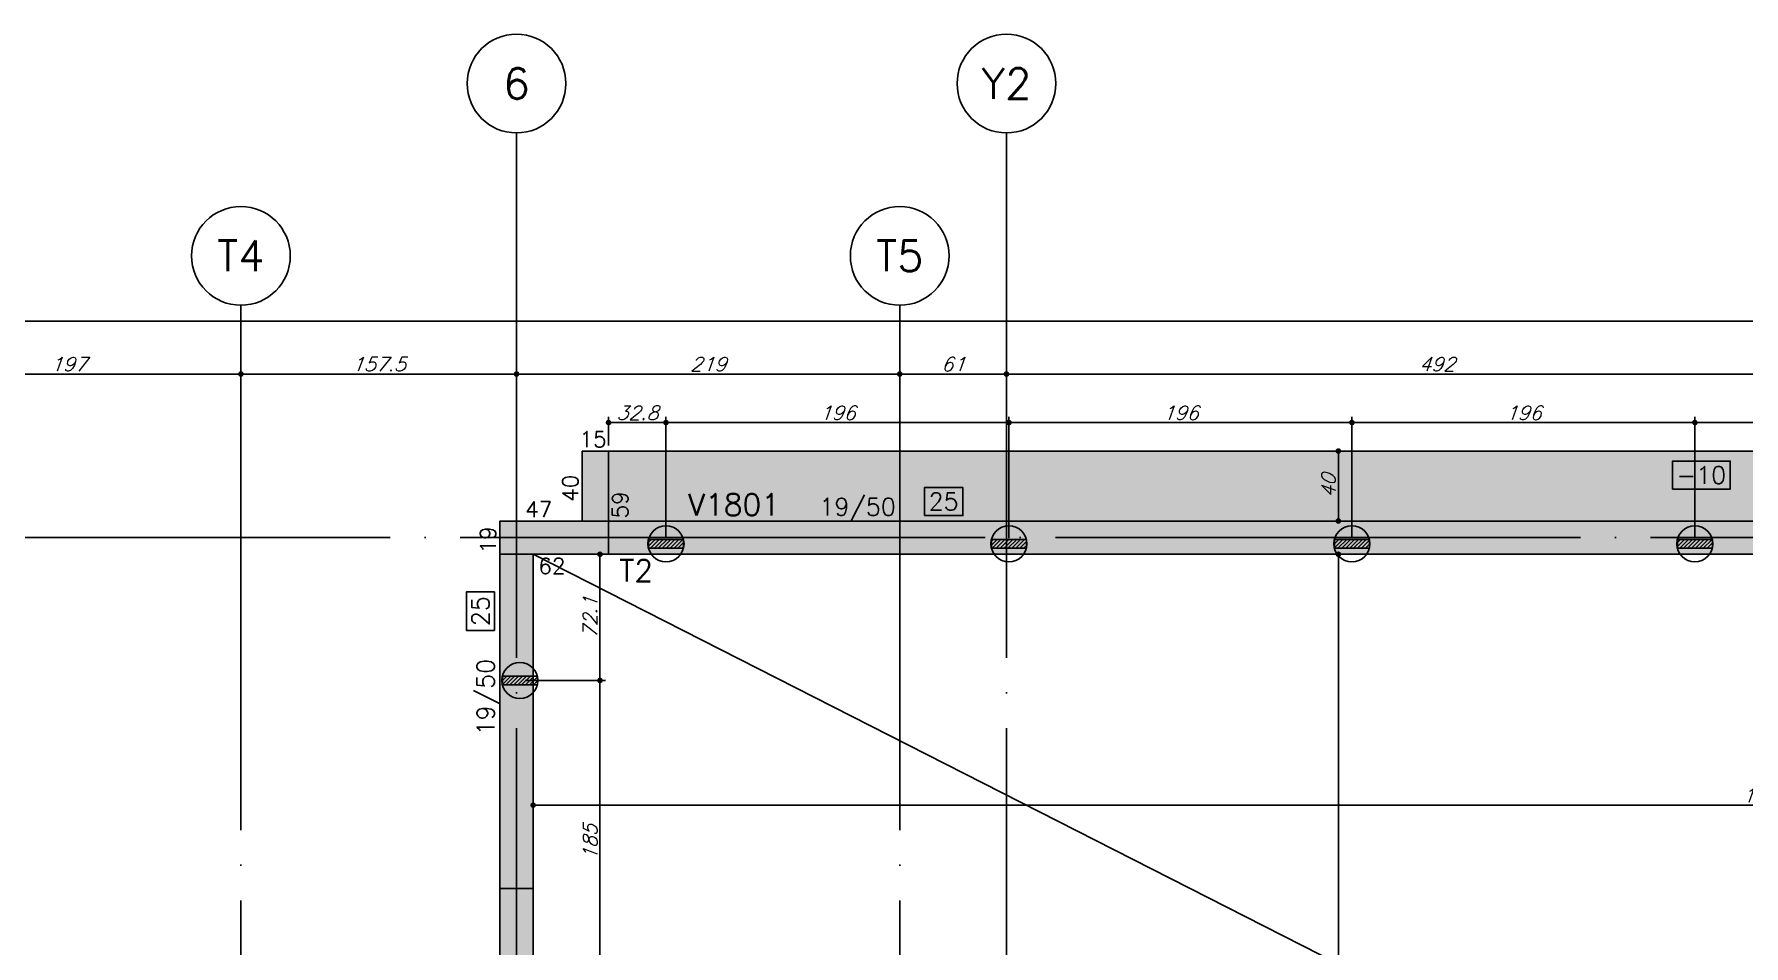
# Model space of a CAD drawing. Header units: millimetres. Extents: x -2404 to 6316, y -1750 to 2455.
# Drawn here: x 1010 to 1987, y 1382 to 1903 of the extents above; entities that cross this region are included whole.
import ezdxf
from ezdxf.enums import TextEntityAlignment as Align

# ---------------------------------------------------------------- set-up
doc = ezdxf.new("R2010")
doc.units = ezdxf.units.MM
doc.header["$LTSCALE"] = 50
doc.linetypes.add('EIXO', pattern=[6.8, 6, -0.4, 0, -0.4])
for name, color, linetype in [('F-ARM', 6, 'Continuous'), ('F-COTAS', 106, 'Continuous'), ('F-COTAS ANCORAGEM', 106, 'Continuous'), ('F-DESNIVEL-1', 254, 'Continuous'), ('F-EIXO', 12, 'EIXO'), ('F-LAJES', 3, 'Continuous'), ('F-LAJES-DIM', 2, 'Continuous'), ('F-PILARES-DIM', 172, 'Continuous'), ('F-PILARES-M', 170, 'Continuous'), ('F-PILARES-NOME', 170, 'Continuous'), ('F-TEXTO', 6, 'Continuous'), ('F-VIGAS', 3, 'Continuous'), ('F-VIGAS-DIM', 2, 'Continuous'), ('F-VIGAS-NOME', 4, 'Continuous'), ('F-VÃO', 1, 'Continuous')]:
    doc.layers.add(name, color=color, linetype=linetype)
doc.layers.add('F-DESNIVEL-3', color=7, linetype='Continuous', true_color=0xd5c7ff)
doc.styles.add('CP-TEXT-INCL', font='romans.shx', dxfattribs={"oblique": 20})
doc.styles.add('MCP', font='romans.shx')
doc.styles.add('ROMANS', font='romans.shx')
doc.dimstyles.new('CP-COTAS-50', dxfattribs={"dimscale": 0.64, "dimtxt": 12.5, "dimasz": 5, "dimexe": 5, "dimexo": 5, "dimgap": 2.5, "dimtad": 1, "dimdec": 1, "dimdsep": 46, "dimtxsty": 'CP-TEXT-INCL', "dimblk1": 'DOT', "dimblk2": 'DOT', "dimsah": 1, "dimcen": 9, "dimclrd": 256, "dimclre": 256, "dimclrt": 256, "dimadec": 0, "dimazin": 0, "dimtfac": 1, "dimtdec": 1, "dimtmove": 2, "dimatfit": 3, "dimldrblk": 'DOT', "dimfxl": 0, "dimtolj": 1, "dimarcsym": 0})

# ---------------------------------------------------------------- blocks, each defined once
blk = doc.blocks.new('*U21')
at = {"layer": 'F-EIXO'}
blk.add_line((0, 0), (0, -2578.27), dxfattribs=at)
at = {"layer": 'F-EIXO', "color": 2, "linetype": 'Continuous'}
blk.add_circle((0, 28.21), 28.21, dxfattribs=at)
at = {"layer": 'F-TEXTO', "style": 'ROMANS'}
blk.add_attdef('EIXO', text='', height=17.5, rotation=360, dxfattribs=at).set_placement((0, 28.21), align=Align.MIDDLE_CENTER)
blk = doc.blocks.new('*U22')
at = {"layer": 'F-EIXO'}
blk.add_line((0, 0), (0, -2479.78), dxfattribs=at)
at = {"layer": 'F-EIXO', "color": 2, "linetype": 'Continuous'}
blk.add_circle((0, 28.21), 28.21, dxfattribs=at)
at = {"layer": 'F-TEXTO', "style": 'ROMANS'}
blk.add_attdef('EIXO', text='', height=17.5, rotation=360, dxfattribs=at).set_placement((0, 28.21), align=Align.MIDDLE_CENTER)
blk = doc.blocks.new('*U16')
at = {"layer": 'F-EIXO'}
blk.add_line((0, 0), (4857.5, 0), dxfattribs=at)
at = {"layer": 'F-TEXTO', "style": 'ROMANS'}
blk.add_attdef('EIXO', text='', height=17.5, dxfattribs=at).set_placement((-28.21, 0), align=Align.MIDDLE_CENTER)
blk = doc.blocks.new('*U18')
at = {"layer": 'F-EIXO'}
blk.add_line((0, 0), (0, -2479.78), dxfattribs=at)
at = {"layer": 'F-EIXO', "color": 2, "linetype": 'Continuous'}
blk.add_circle((0, 28.21), 28.21, dxfattribs=at)
at = {"layer": 'F-TEXTO', "style": 'ROMANS'}
blk.add_attdef('EIXO', text='', height=17.5, rotation=360, dxfattribs=at).set_placement((0, 28.21), align=Align.MIDDLE_CENTER)
blk = doc.blocks.new('*U11')
at = {"layer": 'F-LAJES-DIM', "color": 1}
blk.add_lwpolyline([(0, 0), (33, 0), (33, 16), (0, 16)], close=True, dxfattribs=at)
at = {"layer": 'F-LAJES-DIM', "style": 'MCP'}
blk.add_attdef('DIM', text='', height=10, dxfattribs=at).set_placement((16.5, 8), align=Align.MIDDLE_CENTER)
blk = doc.blocks.new('*U5')
at = {"layer": 'F-VIGAS-DIM', "color": 1}
blk.add_lwpolyline([(0, 0), (22, 0), (22, 16), (0, 16)], close=True, dxfattribs=at)
at = {"layer": 'F-VIGAS-DIM', "style": 'MCP'}
blk.add_attdef('DIM', text='', height=10, dxfattribs=at).set_placement((11, 8), align=Align.MIDDLE_CENTER)
blk = doc.blocks.new('_DOT')
at = {"color": 0, "linetype": 'ByBlock'}
blk.add_line((-0.5, 0), (-1, 0), dxfattribs=at)
at = {"color": 0, "linetype": 'ByBlock', "const_width": 0.5}
blk.add_lwpolyline([(-0.25, 0, 1), (0.25, 0, 1)], format="xyb", close=True, dxfattribs=at)
blk = doc.blocks.new('*D65')
at = {"layer": 'DEFPOINTS', "color": 0, "transparency": 16777216}
for p in [(1755.16, 1605.5), (1755.16, 1605.5), (1755.16, 883.5)]:
    blk.add_point(p, dxfattribs=at)
at = {"layer": 'F-COTAS', "lineweight": -2, "transparency": 16777216}
blk.add_line((1755.16, 886.7), (1755.16, 1602.3), dxfattribs=at)
at = {"layer": 'F-COTAS', "lineweight": -2, "transparency": 16777216, "xscale": 3.2, "yscale": 3.2, "zscale": 3.2}
for p, rotation in [((1755.16, 1605.5), 90), ((1755.16, 883.5), 270)]:
    blk.add_blockref('_DOT', p, dxfattribs=dict(at, rotation=rotation))
at = {"layer": 'F-COTAS', "transparency": 16777216, "insert": (1749.56, 1244.5), "char_height": 8, "attachment_point": 5, "rotation": 90, "style": 'CP-TEXT-INCL'}
blk.add_mtext('\\A1;722', dxfattribs=at)
blk = doc.blocks.new('*D66')
at = {"layer": 'DEFPOINTS', "color": 0, "transparency": 16777216}
for p in [(1755.16, 1664.5), (1755.16, 1664.5), (1755.16, 1624.5)]:
    blk.add_point(p, dxfattribs=at)
at = {"layer": 'F-COTAS', "lineweight": -2, "transparency": 16777216}
blk.add_line((1755.16, 1627.7), (1755.16, 1661.3), dxfattribs=at)
at = {"layer": 'F-COTAS', "lineweight": -2, "transparency": 16777216, "xscale": 3.2, "yscale": 3.2, "zscale": 3.2}
for p, rotation in [((1755.16, 1664.5), 90), ((1755.16, 1624.5), 270)]:
    blk.add_blockref('_DOT', p, dxfattribs=dict(at, rotation=rotation))
at = {"layer": 'F-COTAS', "transparency": 16777216, "insert": (1749.56, 1644.5), "char_height": 8, "attachment_point": 5, "rotation": 90, "style": 'CP-TEXT-INCL'}
blk.add_mtext('\\A1;40', dxfattribs=at)
blk = doc.blocks.new('*D67')
at = {"layer": 'DEFPOINTS', "color": 0, "transparency": 16777216}
for p in [(1295, 1462.13), (2714.5, 1462.13), (2714.5, 1462.13)]:
    blk.add_point(p, dxfattribs=at)
at = {"layer": 'F-COTAS', "lineweight": -2, "transparency": 16777216}
blk.add_line((1298.2, 1462.13), (2711.3, 1462.13), dxfattribs=at)
at = {"layer": 'F-COTAS', "lineweight": -2, "transparency": 16777216, "xscale": 3.2, "yscale": 3.2, "zscale": 3.2, "rotation": 180}
blk.add_blockref('_DOT', (1295, 1462.13), dxfattribs=at)
at = {"layer": 'F-COTAS', "lineweight": -2, "transparency": 16777216, "xscale": 3.2, "yscale": 3.2, "zscale": 3.2}
blk.add_blockref('_DOT', (2714.5, 1462.13), dxfattribs=at)
at = {"layer": 'F-COTAS', "transparency": 16777216, "insert": (2004.75, 1467.73), "char_height": 8, "attachment_point": 5, "style": 'CP-TEXT-INCL'}
blk.add_mtext('\\A1;1419.5', dxfattribs=at)
blk = doc.blocks.new('*D166')
at = {"layer": 'DEFPOINTS', "color": 0, "transparency": 16777216}
for p in [(2796, 1664.5), (2990.81, 1664.5), (893.5, -579)]:
    blk.add_point(p, dxfattribs=at)
at = {"layer": 'F-COTAS', "lineweight": -2, "transparency": 16777216}
for p, q in [((2799.2, 1664.5), (2994.01, 1664.5)), ((2990.81, -575.8), (2990.81, 1661.3)), ((896.7, -579), (2994.01, -579))]:
    blk.add_line(p, q, dxfattribs=at)
at = {"layer": 'F-COTAS', "lineweight": -2, "transparency": 16777216, "xscale": 3.2, "yscale": 3.2, "zscale": 3.2}
for p, rotation in [((2990.81, 1664.5), 90), ((2990.81, -579), 270)]:
    blk.add_blockref('_DOT', p, dxfattribs=dict(at, rotation=rotation))
at = {"layer": 'F-COTAS', "transparency": 16777216, "insert": (2985.21, 542.75), "char_height": 8, "attachment_point": 5, "rotation": 90, "style": 'CP-TEXT-INCL'}
blk.add_mtext('\\A1;2243.5', dxfattribs=at)
blk = doc.blocks.new('*D181')
at = {"layer": 'DEFPOINTS', "color": 0, "transparency": 16777216}
for p in [(-893.5, 1738.65), (2835, 1624.5), (-893.5, 1389)]:
    blk.add_point(p, dxfattribs=at)
at = {"layer": 'F-COTAS', "lineweight": -2, "transparency": 16777216}
for p, q in [((-893.5, 1392.2), (-893.5, 1741.85)), ((2835, 1627.7), (2835, 1741.85)), ((2831.8, 1738.65), (-890.3, 1738.65))]:
    blk.add_line(p, q, dxfattribs=at)
at = {"layer": 'F-COTAS', "lineweight": -2, "transparency": 16777216, "xscale": 3.2, "yscale": 3.2, "zscale": 3.2, "rotation": 180}
blk.add_blockref('_DOT', (-893.5, 1738.65), dxfattribs=at)
at = {"layer": 'F-COTAS', "lineweight": -2, "transparency": 16777216, "xscale": 3.2, "yscale": 3.2, "zscale": 3.2}
blk.add_blockref('_DOT', (2835, 1738.65), dxfattribs=at)
at = {"layer": 'F-COTAS', "transparency": 16777216, "insert": (970.75, 1744.25), "char_height": 8, "attachment_point": 5, "style": 'CP-TEXT-INCL'}
blk.add_mtext('\\A1;3728.5', dxfattribs=at)
blk = doc.blocks.new('*D186')
at = {"layer": 'DEFPOINTS', "color": 0, "transparency": 16777216}
for p in [(1565.5, 1708.49), (1565.5, 1695.57), (2057.5, 1697.5)]:
    blk.add_point(p, dxfattribs=at)
at = {"layer": 'F-COTAS', "lineweight": -2, "transparency": 16777216}
for p, q in [((1565.5, 1698.77), (1565.5, 1711.69)), ((2057.5, 1700.7), (2057.5, 1711.69)), ((2054.3, 1708.49), (1568.7, 1708.49))]:
    blk.add_line(p, q, dxfattribs=at)
at = {"layer": 'F-COTAS', "lineweight": -2, "transparency": 16777216, "xscale": 3.2, "yscale": 3.2, "zscale": 3.2, "rotation": 180}
blk.add_blockref('_DOT', (1565.5, 1708.49), dxfattribs=at)
at = {"layer": 'F-COTAS', "lineweight": -2, "transparency": 16777216, "xscale": 3.2, "yscale": 3.2, "zscale": 3.2}
blk.add_blockref('_DOT', (2057.5, 1708.49), dxfattribs=at)
at = {"layer": 'F-COTAS', "transparency": 16777216, "insert": (1811.5, 1714.09), "char_height": 8, "attachment_point": 5, "style": 'CP-TEXT-INCL'}
blk.add_mtext('\\A1;492', dxfattribs=at)
blk = doc.blocks.new('*D187')
at = {"layer": 'DEFPOINTS', "color": 0, "transparency": 16777216}
for p in [(1504.5, 1708.49), (1504.5, 1690.8), (1565.5, 1695.57)]:
    blk.add_point(p, dxfattribs=at)
at = {"layer": 'F-COTAS', "lineweight": -2, "transparency": 16777216}
for p, q in [((1504.5, 1694), (1504.5, 1711.69)), ((1565.5, 1698.77), (1565.5, 1711.69)), ((1562.3, 1708.49), (1507.7, 1708.49))]:
    blk.add_line(p, q, dxfattribs=at)
at = {"layer": 'F-COTAS', "lineweight": -2, "transparency": 16777216, "xscale": 3.2, "yscale": 3.2, "zscale": 3.2, "rotation": 180}
blk.add_blockref('_DOT', (1504.5, 1708.49), dxfattribs=at)
at = {"layer": 'F-COTAS', "lineweight": -2, "transparency": 16777216, "xscale": 3.2, "yscale": 3.2, "zscale": 3.2}
blk.add_blockref('_DOT', (1565.5, 1708.49), dxfattribs=at)
at = {"layer": 'F-COTAS', "transparency": 16777216, "insert": (1535, 1714.09), "char_height": 8, "attachment_point": 5, "style": 'CP-TEXT-INCL'}
blk.add_mtext('\\A1;61', dxfattribs=at)
blk = doc.blocks.new('*D188')
at = {"layer": 'DEFPOINTS', "color": 0, "transparency": 16777216}
for p in [(1285.5, 1708.49), (1285.5, 1693.66), (1504.5, 1690.8)]:
    blk.add_point(p, dxfattribs=at)
at = {"layer": 'F-COTAS', "lineweight": -2, "transparency": 16777216}
for p, q in [((1285.5, 1696.86), (1285.5, 1711.69)), ((1504.5, 1694), (1504.5, 1711.69)), ((1501.3, 1708.49), (1288.7, 1708.49))]:
    blk.add_line(p, q, dxfattribs=at)
at = {"layer": 'F-COTAS', "lineweight": -2, "transparency": 16777216, "xscale": 3.2, "yscale": 3.2, "zscale": 3.2, "rotation": 180}
blk.add_blockref('_DOT', (1285.5, 1708.49), dxfattribs=at)
at = {"layer": 'F-COTAS', "lineweight": -2, "transparency": 16777216, "xscale": 3.2, "yscale": 3.2, "zscale": 3.2}
blk.add_blockref('_DOT', (1504.5, 1708.49), dxfattribs=at)
at = {"layer": 'F-COTAS', "transparency": 16777216, "insert": (1395, 1714.09), "char_height": 8, "attachment_point": 5, "style": 'CP-TEXT-INCL'}
blk.add_mtext('\\A1;219', dxfattribs=at)
blk = doc.blocks.new('*D189')
at = {"layer": 'DEFPOINTS', "color": 0, "transparency": 16777216}
for p in [(1128, 1708.49), (1128, 1694.62), (1285.5, 1693.66)]:
    blk.add_point(p, dxfattribs=at)
at = {"layer": 'F-COTAS', "lineweight": -2, "transparency": 16777216}
for p, q in [((1128, 1697.82), (1128, 1711.69)), ((1285.5, 1696.86), (1285.5, 1711.69)), ((1282.3, 1708.49), (1131.2, 1708.49))]:
    blk.add_line(p, q, dxfattribs=at)
at = {"layer": 'F-COTAS', "lineweight": -2, "transparency": 16777216, "xscale": 3.2, "yscale": 3.2, "zscale": 3.2, "rotation": 180}
blk.add_blockref('_DOT', (1128, 1708.49), dxfattribs=at)
at = {"layer": 'F-COTAS', "lineweight": -2, "transparency": 16777216, "xscale": 3.2, "yscale": 3.2, "zscale": 3.2}
blk.add_blockref('_DOT', (1285.5, 1708.49), dxfattribs=at)
at = {"layer": 'F-COTAS', "transparency": 16777216, "insert": (1206.75, 1714.09), "char_height": 8, "attachment_point": 5, "style": 'CP-TEXT-INCL'}
blk.add_mtext('\\A1;157.5', dxfattribs=at)
blk = doc.blocks.new('*D190')
at = {"layer": 'DEFPOINTS', "color": 0, "transparency": 16777216}
for p in [(931, 1708.49), (931, 1690.3), (1128, 1694.62)]:
    blk.add_point(p, dxfattribs=at)
at = {"layer": 'F-COTAS', "lineweight": -2, "transparency": 16777216}
for p, q in [((931, 1693.5), (931, 1711.69)), ((1128, 1697.82), (1128, 1711.69)), ((1124.8, 1708.49), (934.2, 1708.49))]:
    blk.add_line(p, q, dxfattribs=at)
at = {"layer": 'F-COTAS', "lineweight": -2, "transparency": 16777216, "xscale": 3.2, "yscale": 3.2, "zscale": 3.2, "rotation": 180}
blk.add_blockref('_DOT', (931, 1708.49), dxfattribs=at)
at = {"layer": 'F-COTAS', "lineweight": -2, "transparency": 16777216, "xscale": 3.2, "yscale": 3.2, "zscale": 3.2}
blk.add_blockref('_DOT', (1128, 1708.49), dxfattribs=at)
at = {"layer": 'F-COTAS', "transparency": 16777216, "insert": (1029.5, 1714.09), "char_height": 8, "attachment_point": 5, "style": 'CP-TEXT-INCL'}
blk.add_mtext('\\A1;197', dxfattribs=at)
blk = doc.blocks.new('PONTO ANCORAGEM_EST')
at = {"layer": 'F-ARM'}
h = blk.add_hatch(dxfattribs=at)
h.set_pattern_fill('ANSI31', color=2, scale=0.5)
h.paths.add_polyline_path([(-1159.55, 5937.09), (-1179.55, 5937.09), (-1179.55, 5932.09), (-1159.55, 5932.09)])
at = {"layer": 'F-ARM', "color": 3, "elevation": 0}
blk.add_lwpolyline([(-1179.55, 5932.09), (-1159.55, 5932.09), (-1159.55, 5937.09), (-1179.55, 5937.09)], close=True, dxfattribs=at)
at = {"layer": 'F-ARM', "color": 3}
blk.add_circle((-1169.55, 5934.59, 0), 10.31, dxfattribs=at)
blk = doc.blocks.new('*D320')
at = {"layer": 'DEFPOINTS', "color": 0, "transparency": 16777216}
for p in [(1958.92, 1680.78), (1958.92, 1611.5), (2154.92, 1611.5)]:
    blk.add_point(p, dxfattribs=at)
at = {"layer": 'F-COTAS ANCORAGEM', "lineweight": -2, "transparency": 16777216}
for p, q in [((1958.92, 1614.7), (1958.92, 1683.98)), ((2151.72, 1680.78), (1962.12, 1680.78)), ((2154.92, 1614.7), (2154.92, 1683.98))]:
    blk.add_line(p, q, dxfattribs=at)
at = {"layer": 'F-COTAS ANCORAGEM', "lineweight": -2, "transparency": 16777216, "xscale": 3.2, "yscale": 3.2, "zscale": 3.2, "rotation": 180}
blk.add_blockref('_DOT', (1958.92, 1680.78), dxfattribs=at)
at = {"layer": 'F-COTAS ANCORAGEM', "lineweight": -2, "transparency": 16777216, "xscale": 3.2, "yscale": 3.2, "zscale": 3.2}
blk.add_blockref('_DOT', (2154.92, 1680.78), dxfattribs=at)
at = {"layer": 'F-COTAS ANCORAGEM', "transparency": 16777216, "insert": (2056.92, 1686.38), "char_height": 8, "attachment_point": 5, "style": 'CP-TEXT-INCL'}
blk.add_mtext('\\A1;196', dxfattribs=at)
blk = doc.blocks.new('*D321')
at = {"layer": 'DEFPOINTS', "color": 0, "transparency": 16777216}
for p in [(1762.92, 1680.78), (1762.92, 1611.5), (1958.92, 1611.5)]:
    blk.add_point(p, dxfattribs=at)
at = {"layer": 'F-COTAS ANCORAGEM', "lineweight": -2, "transparency": 16777216}
for p, q in [((1762.92, 1614.7), (1762.92, 1683.98)), ((1955.72, 1680.78), (1766.12, 1680.78)), ((1958.92, 1614.7), (1958.92, 1683.98))]:
    blk.add_line(p, q, dxfattribs=at)
at = {"layer": 'F-COTAS ANCORAGEM', "lineweight": -2, "transparency": 16777216, "xscale": 3.2, "yscale": 3.2, "zscale": 3.2, "rotation": 180}
blk.add_blockref('_DOT', (1762.92, 1680.78), dxfattribs=at)
at = {"layer": 'F-COTAS ANCORAGEM', "lineweight": -2, "transparency": 16777216, "xscale": 3.2, "yscale": 3.2, "zscale": 3.2}
blk.add_blockref('_DOT', (1958.92, 1680.78), dxfattribs=at)
at = {"layer": 'F-COTAS ANCORAGEM', "transparency": 16777216, "insert": (1860.92, 1686.38), "char_height": 8, "attachment_point": 5, "style": 'CP-TEXT-INCL'}
blk.add_mtext('\\A1;196', dxfattribs=at)
blk = doc.blocks.new('*D322')
at = {"layer": 'DEFPOINTS', "color": 0, "transparency": 16777216}
for p in [(1566.92, 1680.78), (1566.92, 1611.5), (1762.92, 1611.5)]:
    blk.add_point(p, dxfattribs=at)
at = {"layer": 'F-COTAS ANCORAGEM', "lineweight": -2, "transparency": 16777216}
for p, q in [((1566.92, 1614.7), (1566.92, 1683.98)), ((1759.72, 1680.78), (1570.12, 1680.78)), ((1762.92, 1614.7), (1762.92, 1683.98))]:
    blk.add_line(p, q, dxfattribs=at)
at = {"layer": 'F-COTAS ANCORAGEM', "lineweight": -2, "transparency": 16777216, "xscale": 3.2, "yscale": 3.2, "zscale": 3.2, "rotation": 180}
blk.add_blockref('_DOT', (1566.92, 1680.78), dxfattribs=at)
at = {"layer": 'F-COTAS ANCORAGEM', "lineweight": -2, "transparency": 16777216, "xscale": 3.2, "yscale": 3.2, "zscale": 3.2}
blk.add_blockref('_DOT', (1762.92, 1680.78), dxfattribs=at)
at = {"layer": 'F-COTAS ANCORAGEM', "transparency": 16777216, "insert": (1664.92, 1686.38), "char_height": 8, "attachment_point": 5, "style": 'CP-TEXT-INCL'}
blk.add_mtext('\\A1;196', dxfattribs=at)
blk = doc.blocks.new('*D323')
at = {"layer": 'DEFPOINTS', "color": 0, "transparency": 16777216}
for p in [(1370.92, 1680.78), (1370.92, 1611.5), (1566.92, 1611.5)]:
    blk.add_point(p, dxfattribs=at)
at = {"layer": 'F-COTAS ANCORAGEM', "lineweight": -2, "transparency": 16777216}
for p, q in [((1370.92, 1614.7), (1370.92, 1683.98)), ((1563.72, 1680.78), (1374.12, 1680.78)), ((1566.92, 1614.7), (1566.92, 1683.98))]:
    blk.add_line(p, q, dxfattribs=at)
at = {"layer": 'F-COTAS ANCORAGEM', "lineweight": -2, "transparency": 16777216, "xscale": 3.2, "yscale": 3.2, "zscale": 3.2, "rotation": 180}
blk.add_blockref('_DOT', (1370.92, 1680.78), dxfattribs=at)
at = {"layer": 'F-COTAS ANCORAGEM', "lineweight": -2, "transparency": 16777216, "xscale": 3.2, "yscale": 3.2, "zscale": 3.2}
blk.add_blockref('_DOT', (1566.92, 1680.78), dxfattribs=at)
at = {"layer": 'F-COTAS ANCORAGEM', "transparency": 16777216, "insert": (1468.92, 1686.38), "char_height": 8, "attachment_point": 5, "style": 'CP-TEXT-INCL'}
blk.add_mtext('\\A1;196', dxfattribs=at)
blk = doc.blocks.new('*D324')
at = {"layer": 'DEFPOINTS', "color": 0, "transparency": 16777216}
for p in [(1338.1, 1680.78), (1338.1, 1664.5), (1370.92, 1611.5)]:
    blk.add_point(p, dxfattribs=at)
at = {"layer": 'F-COTAS ANCORAGEM', "lineweight": -2, "transparency": 16777216}
for p, q in [((1338.1, 1667.7), (1338.1, 1683.98)), ((1367.72, 1680.78), (1341.3, 1680.78)), ((1370.92, 1614.7), (1370.92, 1683.98))]:
    blk.add_line(p, q, dxfattribs=at)
at = {"layer": 'F-COTAS ANCORAGEM', "lineweight": -2, "transparency": 16777216, "xscale": 3.2, "yscale": 3.2, "zscale": 3.2, "rotation": 180}
blk.add_blockref('_DOT', (1338.1, 1680.78), dxfattribs=at)
at = {"layer": 'F-COTAS ANCORAGEM', "lineweight": -2, "transparency": 16777216, "xscale": 3.2, "yscale": 3.2, "zscale": 3.2}
blk.add_blockref('_DOT', (1370.92, 1680.78), dxfattribs=at)
at = {"layer": 'F-COTAS ANCORAGEM', "transparency": 16777216, "insert": (1354.51, 1686.38), "char_height": 8, "attachment_point": 5, "style": 'CP-TEXT-INCL'}
blk.add_mtext('\\A1;32.8', dxfattribs=at)
blk = doc.blocks.new('*D325')
at = {"layer": 'DEFPOINTS', "color": 0, "transparency": 16777216}
for p in [(1299.79, 1605.5), (1287.42, 1533.38), (1333.2, 1533.38)]:
    blk.add_point(p, dxfattribs=at)
at = {"layer": 'F-COTAS ANCORAGEM', "lineweight": -2, "transparency": 16777216}
for p, q in [((1302.99, 1605.5), (1336.4, 1605.5)), ((1333.2, 1602.3), (1333.2, 1536.58)), ((1290.62, 1533.38), (1336.4, 1533.38))]:
    blk.add_line(p, q, dxfattribs=at)
at = {"layer": 'F-COTAS ANCORAGEM', "lineweight": -2, "transparency": 16777216, "xscale": 3.2, "yscale": 3.2, "zscale": 3.2}
for p, rotation in [((1333.2, 1605.5), 90), ((1333.2, 1533.38), 270)]:
    blk.add_blockref('_DOT', p, dxfattribs=dict(at, rotation=rotation))
at = {"layer": 'F-COTAS ANCORAGEM', "transparency": 16777216, "insert": (1327.6, 1569.44), "char_height": 8, "attachment_point": 5, "rotation": 90, "style": 'CP-TEXT-INCL'}
blk.add_mtext('\\A1;72.1', dxfattribs=at)
blk = doc.blocks.new('*D326')
at = {"layer": 'DEFPOINTS', "color": 0, "transparency": 16777216}
for p in [(1287.42, 1533.38), (1287.42, 1348.38), (1333.2, 1348.38)]:
    blk.add_point(p, dxfattribs=at)
at = {"layer": 'F-COTAS ANCORAGEM', "lineweight": -2, "transparency": 16777216}
for p, q in [((1290.62, 1533.38), (1336.4, 1533.38)), ((1333.2, 1530.18), (1333.2, 1351.58)), ((1290.62, 1348.38), (1336.4, 1348.38))]:
    blk.add_line(p, q, dxfattribs=at)
at = {"layer": 'F-COTAS ANCORAGEM', "lineweight": -2, "transparency": 16777216, "xscale": 3.2, "yscale": 3.2, "zscale": 3.2}
for p, rotation in [((1333.2, 1533.38), 90), ((1333.2, 1348.38), 270)]:
    blk.add_blockref('_DOT', p, dxfattribs=dict(at, rotation=rotation))
at = {"layer": 'F-COTAS ANCORAGEM', "transparency": 16777216, "insert": (1327.6, 1440.88), "char_height": 8, "attachment_point": 5, "rotation": 90, "style": 'CP-TEXT-INCL'}
blk.add_mtext('\\A1;185', dxfattribs=at)

msp = doc.modelspace()

# ---------------------------------------------------------------- hatches: boundary and pattern name
at = {"layer": 'F-DESNIVEL-1'}
msp.add_hatch(color=256, dxfattribs=at).paths.add_polyline_path([(1276, 1624.5), (1276, 1605.5), (1295, 1605.5), (1338, 1605.5), (1338, 1624.5), (1323, 1624.5)])
at = {"layer": 'F-DESNIVEL-1', "linetype": 'Continuous'}
msp.add_hatch(color=256, dxfattribs=at).paths.add_polyline_path([(1276, 1215.5), (1295, 1215.5), (1295, 1414.5), (1276, 1414.5)], flags=16)
at = {"layer": 'F-DESNIVEL-3', "linetype": 'Continuous'}
msp.add_hatch(color=256, dxfattribs=at).paths.add_polyline_path([(1338, 1624.5), (1338, 1664.5), (1323, 1664.5), (1323, 1624.5)])

# ---------------------------------------------------------------- linework, layer by layer
at = {"layer": 'F-DESNIVEL-1'}
for points in [[(1323, 1664.5), (1338.1, 1664.5), (1338.1, 1624.5), (1323, 1624.5)], [(1276, 1624.5), (1338, 1624.5), (1338, 1605.5), (1276, 1605.5)]]:
    msp.add_lwpolyline(points, close=True, dxfattribs=at)
at = {"layer": 'F-DESNIVEL-1', "linetype": 'Continuous'}
for points in [[(1338.1, 1624.5), (1338.1, 1605.5), (2134.9, 1605.5)], [(1338.1, 1624.5), (2134.9, 1605.5), (2134.9, 1624.5)], [(1338.1, 1624.5), (2134.9, 1624.5), (1338.1, 1624.5)], [(1276, 1414.6), (1295, 1414.6), (1295, 1605.4)], [(1276, 1414.6), (1295, 1605.4), (1276, 1605.4)], [(1276, 1414.6), (1276, 1605.4), (1276, 1414.6)]]:
    msp.add_solid(points, dxfattribs=at)
at = {"layer": 'F-DESNIVEL-3', "linetype": 'Continuous'}
for points in [[(1338, 1624.5), (2781, 1624.5), (2781, 1664.5)], [(1338, 1624.5), (2781, 1664.5), (1338, 1624.5)], [(1338, 1624.5), (2781, 1664.5), (1338, 1664.5)], [(1338, 1624.5), (1338, 1664.5), (1338, 1624.5)], [(1338, 1624.5), (1338, 1624.5), (2195, 1624.5)], [(1338, 1624.5), (2195, 1624.5), (2135, 1624.5)], [(1338, 1624.5), (2195, 1624.5), (2781, 1624.5)], [(1338, 1624.5), (2781, 1624.5), (1338, 1624.5)]]:
    msp.add_solid(points, dxfattribs=at)
at = {"layer": 'F-LAJES', "linetype": 'Continuous'}
msp.add_line((2796, 1664.5), (1323, 1664.5), dxfattribs=at)
at = {"layer": 'F-PILARES-M'}
msp.add_line((1323, 1624.5), (1338, 1624.5), dxfattribs=at)
at = {"layer": 'F-PILARES-M', "linetype": 'Continuous'}
for points in [[(1323, 1664.5), (1323, 1624.5), (1276, 1624.5), (1276, 1605.5), (1338, 1605.5), (1338, 1664.5), (1323, 1664.5)], [(1276, 1215.5), (1295, 1215.5), (1295, 1414.5), (1276, 1414.5), (1276, 1215.5)]]:
    msp.add_lwpolyline(points, dxfattribs=at)
at = {"layer": 'F-VIGAS'}
for points in [[(2135, 1624.5), (1338, 1624.5)], [(1276, 1605.5), (1276, 1414.5)], [(1295, 1414.5), (1295, 1605.5)], [(1338, 1605.5), (2135, 1605.5)]]:
    msp.add_lwpolyline(points, dxfattribs=at)
at = {"layer": 'F-VÃO'}
msp.add_line((1295, 1605.5), (2714.5, 883.5), dxfattribs=at)

# ---------------------------------------------------------------- block references
at = {"layer": 'F-ARM'}
for p in [(2540.469, -4323.095, 0), (2736.469, -4323.095, 0), (2932.469, -4323.095, 0), (3128.469, -4323.095, 0), (2456.969, -4401.215, 0)]:
    msp.add_blockref('PONTO ANCORAGEM_EST', p, dxfattribs=at)
at = {"layer": 'F-EIXO', "linetype": 'Continuous'}
for name, p, values in [('*U21', (1285.5, 1846.305), {'EIXO': '6'}), ('*U21', (1565.5, 1846.305), {'EIXO': 'Y2'}), ('*U18', (1128, 1747.82), {'EIXO': 'T4'}), ('*U22', (1504.5, 1747.82), {'EIXO': 'T5'})]:
    msp.add_blockref(name, p, dxfattribs=at).add_auto_attribs(values)
msp.add_blockref('*U16', (-1807.517, 1615), dxfattribs=at)
at = {"layer": 'F-LAJES-DIM', "linetype": 'Continuous'}
msp.add_blockref('*U11', (1946.121, 1642.759), dxfattribs=at).add_auto_attribs({'DIM': '-10'})
at = {"layer": 'F-VIGAS-DIM', "linetype": 'Continuous'}
msp.add_blockref('*U5', (1518.597, 1627.625), dxfattribs=at).add_auto_attribs({'DIM': '25'})
at = {"layer": 'F-VIGAS-DIM', "linetype": 'Continuous', "rotation": 90}
msp.add_blockref('*U5', (1272.875, 1562), dxfattribs=at).add_auto_attribs({'DIM': '25'})

# ---------------------------------------------------------------- texts
at = {"layer": 'F-PILARES-DIM', "linetype": 'Continuous', "style": 'MCP'}
for s, p in [('15', (1321.5, 1666.75)), ('47', (1290.5, 1626.75)), ('62', (1298, 1594.25))]:
    msp.add_text(s, height=9, dxfattribs=at).set_placement(p)
for s, p in [('40', (1320.75, 1635.5)), ('59', (1349.25, 1626)), ('19', (1273.75, 1606))]:
    msp.add_text(s, height=9, rotation=90, dxfattribs=at).set_placement(p)
at = {"layer": 'F-PILARES-NOME', "linetype": 'Continuous', "style": 'MCP'}
msp.add_text('T2', height=12.5, dxfattribs=at).set_placement((1344.25, 1589.875))
at = {"layer": 'F-VIGAS-DIM', "linetype": 'Continuous', "style": 'MCP'}
msp.add_text('19/50', height=10, dxfattribs=at).set_placement((1458.597, 1627.625))
msp.add_text('19/50', height=10, rotation=90, dxfattribs=at).set_placement((1272.875, 1502))
at = {"layer": 'F-VIGAS-NOME', "linetype": 'Continuous', "style": 'MCP'}
msp.add_text('V1801', height=12.5, dxfattribs=at).set_placement((1383.597, 1627.625))

# ---------------------------------------------------------------- dimensions: what is measured, and where the dimension line sits
at = {"layer": 'F-COTAS'}
for base, p1, p2, picture, middle in [((-893.5, 1738.651), (2835, 1624.5), (-893.5, 1389), '*D181', (970.75, 1744.251)), ((931, 1708.486), (1128, 1694.619), (931, 1690.297), '*D190', (1029.5, 1714.086)), ((1128, 1708.486), (1285.5, 1693.664), (1128, 1694.619), '*D189', (1206.75, 1714.086)), ((1285.5, 1708.486), (1504.5, 1690.797), (1285.5, 1693.664), '*D188', (1395, 1714.086)), ((1504.5, 1708.486), (1565.5, 1695.574), (1504.5, 1690.797), '*D187', (1535, 1714.086)), ((1565.5, 1708.486), (2057.5, 1697.495), (1565.5, 1695.574), '*D186', (1811.5, 1714.086))]:
    dim = msp.add_linear_dim(base=base, p1=p1, p2=p2, dimstyle='CP-COTAS-50', dxfattribs=at)
    dim.commit()
    dim.dimension.update_dxf_attribs({"geometry": picture, "text_midpoint": middle})
for base, p1, p2, angle, picture, middle in [((2990.807, 1664.5), (893.5, -579), (2796, 1664.5), 90, '*D166', (2985.207, 542.75)), ((1755.165, 1664.5), (1755.165, 1624.5), (1755.165, 1664.5), 270, '*D66', (1749.565, 1644.5)), ((1755.165, 1605.5), (1755.165, 883.5), (1755.165, 1605.5), 270, '*D65', (1749.565, 1244.5)), ((2714.5, 1462.129), (1295, 1462.129), (2714.5, 1462.129), 180, '*D67', (2004.75, 1467.729))]:
    dim = msp.add_linear_dim(base=base, p1=p1, p2=p2, angle=angle, dimstyle='CP-COTAS-50', dxfattribs=at)
    dim.commit()
    dim.dimension.update_dxf_attribs({"geometry": picture, "text_midpoint": middle})
at = {"layer": 'F-COTAS ANCORAGEM'}
for base, p1, p2, picture, middle in [((1338.1, 1680.779), (1370.916, 1611.5), (1338.1, 1664.5), '*D324', (1354.508, 1686.379)), ((1370.916, 1680.779), (1566.916, 1611.5), (1370.916, 1611.5), '*D323', (1468.916, 1686.379)), ((1566.916, 1680.779), (1762.916, 1611.5), (1566.916, 1611.5), '*D322', (1664.916, 1686.379)), ((1762.916, 1680.779), (1958.916, 1611.5), (1762.916, 1611.5), '*D321', (1860.916, 1686.379)), ((1958.916, 1680.779), (2154.916, 1611.5), (1958.916, 1611.5), '*D320', (2056.916, 1686.379))]:
    dim = msp.add_linear_dim(base=base, p1=p1, p2=p2, dimstyle='CP-COTAS-50', override={"dimfxl": 7.5}, dxfattribs=at)
    dim.commit()
    dim.dimension.update_dxf_attribs({"geometry": picture, "text_midpoint": middle})
for base, p1, p2, picture, middle in [((1333.2, 1533.38), (1299.789, 1605.5), (1287.416, 1533.38), '*D325', (1327.6, 1569.44)), ((1333.2, 1348.38), (1287.416, 1533.38), (1287.416, 1348.38), '*D326', (1327.6, 1440.88))]:
    dim = msp.add_linear_dim(base=base, p1=p1, p2=p2, angle=90, dimstyle='CP-COTAS-50', override={"dimfxl": 7.5}, dxfattribs=at)
    dim.commit()
    dim.dimension.update_dxf_attribs({"geometry": picture, "text_midpoint": middle})

doc.saveas('drawing.dxf')
